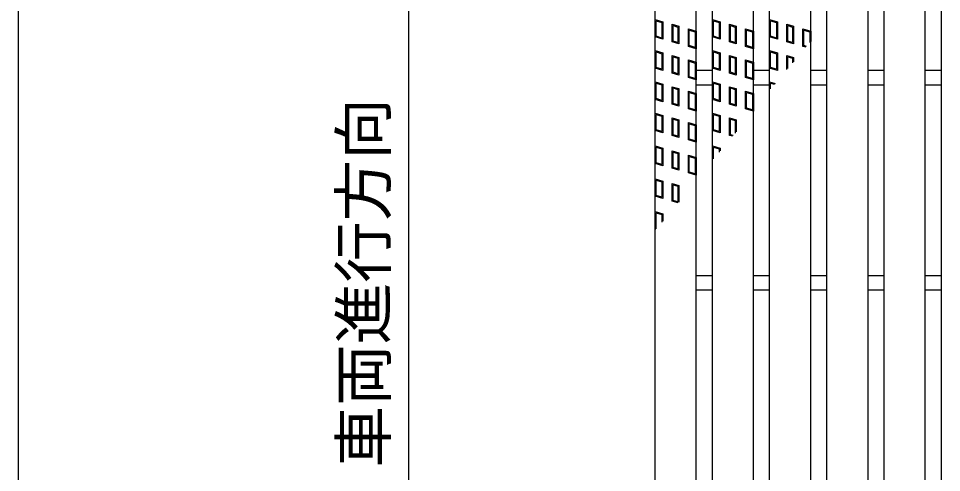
# Model space of a CAD drawing. Units: millimetres, scale not verified. Extents: x -1820 to 1731, y -1282 to 1054.
# Drawn here: x -1729 to -1279.5, y 66 to 287.3 of the extents above; entities that cross this region are included whole.
import ezdxf
from ezdxf.enums import TextEntityAlignment as Align

# ---------------------------------------------------------------- set-up
doc = ezdxf.new("R2010")
doc.units = ezdxf.units.MM
doc.header["$LTSCALE"] = 10
for name, color, linetype, lineweight in [('0_2', 150, 'Continuous', 25), ('16', 3, 'Continuous', 25), ('22', 2, 'Continuous', 25)]:
    doc.layers.add(name, color=color, linetype=linetype, lineweight=lineweight)
doc.styles.add('ベクトル', font='')
doc.styles.get('ベクトル').set_extended_font_data('ベクトル')

msp = doc.modelspace()

# ---------------------------------------------------------------- linework, layer by layer
at = {"layer": '0_2'}
msp.add_line((-1729, -1146.5), (-1729, 1053.5), dxfattribs=at)
at = {"layer": '16'}
for p, q in [((-1419, -137), (-1419, 454)), ((-1399, -137), (-1399, 454)), ((-1391.1, -137), (-1391.1, 454)), ((-1371.1, -137), (-1371.1, 454)), ((-1363.2, -137), (-1363.2, 454)), ((-1343.2, -137), (-1343.2, 454)), ((-1335.3, -137), (-1335.3, 454)), ((-1315.3, -137), (-1315.3, 454)), ((-1307.4, -137), (-1307.4, 454)), ((-1287.4, -137), (-1287.4, 454)), ((-1279.5, -137), (-1279.5, 454)), ((-1419, 286.8), (-1415.2, 285.66)), ((-1419, 278.25), (-1419, 286.8)), ((-1418.52, 286.16), (-1415.67, 285.31)), ((-1418.52, 278.6), (-1418.52, 286.16)), ((-1415.67, 285.31), (-1415.67, 277.75)), ((-1415.2, 285.66), (-1415.2, 277.11)), ((-1410.61, 284.43), (-1407.38, 283.47)), ((-1410.61, 275.88), (-1410.61, 284.43)), ((-1410.14, 283.8), (-1407.86, 283.11)), ((-1410.14, 276.24), (-1410.14, 283.8)), ((-1407.38, 283.47), (-1407.38, 274.92)), ((-1391.1, 286.8), (-1387.3, 285.66)), ((-1391.1, 278.25), (-1391.1, 286.8)), ((-1390.62, 286.16), (-1387.77, 285.31)), ((-1390.62, 278.6), (-1390.62, 286.16)), ((-1387.77, 285.31), (-1387.77, 277.75)), ((-1387.3, 285.66), (-1387.3, 277.11)), ((-1382.71, 284.43), (-1379.48, 283.47)), ((-1382.71, 275.88), (-1382.71, 284.43)), ((-1382.24, 283.8), (-1379.96, 283.11)), ((-1382.24, 276.24), (-1382.24, 283.8)), ((-1379.48, 283.47), (-1379.48, 274.92)), ((-1363.2, 286.8), (-1359.4, 285.66)), ((-1363.2, 278.25), (-1363.2, 286.8)), ((-1362.72, 286.16), (-1359.87, 285.31)), ((-1362.72, 278.6), (-1362.72, 286.16)), ((-1359.87, 285.31), (-1359.87, 277.75)), ((-1359.4, 285.66), (-1359.4, 277.11)), ((-1354.81, 284.43), (-1351.58, 283.47)), ((-1354.81, 275.88), (-1354.81, 284.43)), ((-1354.34, 283.8), (-1352.06, 283.11)), ((-1354.34, 276.24), (-1354.34, 283.8)), ((-1351.58, 283.47), (-1351.58, 274.92)), ((-1407.86, 283.11), (-1407.86, 275.55)), ((-1402.8, 282.24), (-1399, 281.1)), ((-1402.8, 273.69), (-1402.8, 282.24)), ((-1402.32, 281.6), (-1399.47, 280.75)), ((-1402.32, 274.04), (-1402.32, 281.6)), ((-1399.47, 280.75), (-1399.47, 273.19)), ((-1399, 281.1), (-1399, 272.55)), ((-1379.96, 283.11), (-1379.96, 275.55)), ((-1374.9, 282.24), (-1371.1, 281.1)), ((-1374.9, 273.69), (-1374.9, 282.24)), ((-1374.42, 281.6), (-1371.57, 280.75)), ((-1374.42, 274.04), (-1374.42, 281.6)), ((-1371.57, 280.75), (-1371.57, 273.19)), ((-1371.1, 281.1), (-1371.1, 272.55)), ((-1352.06, 283.11), (-1352.06, 275.55)), ((-1347, 282.24), (-1343.2, 281.1)), ((-1347, 273.69), (-1347, 282.24)), ((-1346.52, 281.6), (-1343.67, 280.75)), ((-1346.52, 274.04), (-1346.52, 281.6)), ((-1343.67, 280.75), (-1343.67, 275.52)), ((-1343.2, 281.1), (-1343.2, 276.08)), ((-1415.2, 277.11), (-1419, 278.25)), ((-1415.67, 277.75), (-1418.52, 278.6)), ((-1407.38, 274.92), (-1410.61, 275.88)), ((-1407.86, 275.55), (-1410.14, 276.24)), ((-1387.3, 277.11), (-1391.1, 278.25)), ((-1387.77, 277.75), (-1390.62, 278.6)), ((-1379.48, 274.92), (-1382.71, 275.88)), ((-1379.96, 275.55), (-1382.24, 276.24)), ((-1359.4, 277.11), (-1363.2, 278.25)), ((-1359.87, 277.75), (-1362.72, 278.6)), ((-1351.58, 274.92), (-1354.81, 275.88)), ((-1352.06, 275.55), (-1354.34, 276.24)), ((-1419, 271.6), (-1415.2, 270.46)), ((-1419, 263.05), (-1419, 271.6)), ((-1418.52, 270.96), (-1415.67, 270.11)), ((-1418.52, 263.4), (-1418.52, 270.96)), ((-1415.67, 270.11), (-1415.67, 262.55)), ((-1415.2, 270.46), (-1415.2, 261.91)), ((-1399, 272.55), (-1402.8, 273.69)), ((-1399.47, 273.19), (-1402.32, 274.04)), ((-1391.1, 271.6), (-1387.3, 270.46)), ((-1391.1, 263.05), (-1391.1, 271.6)), ((-1390.62, 270.96), (-1387.77, 270.11)), ((-1390.62, 263.4), (-1390.62, 270.96)), ((-1387.77, 270.11), (-1387.77, 262.55)), ((-1387.3, 270.46), (-1387.3, 261.91)), ((-1371.1, 272.55), (-1374.9, 273.69)), ((-1371.57, 273.19), (-1374.42, 274.04)), ((-1363.2, 271.6), (-1359.4, 270.46)), ((-1363.2, 263.05), (-1363.2, 271.6)), ((-1362.72, 270.96), (-1359.87, 270.11)), ((-1362.72, 263.4), (-1362.72, 270.96)), ((-1359.87, 270.11), (-1359.87, 262.55)), ((-1359.4, 270.46), (-1359.4, 261.91)), ((-1345.58, 273.27), (-1347, 273.69)), ((-1345.25, 273.66), (-1346.52, 274.04)), ((-1410.61, 269.23), (-1407.38, 268.27)), ((-1410.61, 260.68), (-1410.61, 269.23)), ((-1410.14, 268.6), (-1407.86, 267.91)), ((-1410.14, 261.04), (-1410.14, 268.6)), ((-1407.86, 267.91), (-1407.86, 260.35)), ((-1407.38, 268.27), (-1407.38, 259.72)), ((-1402.8, 267.04), (-1399, 265.9)), ((-1402.8, 258.49), (-1402.8, 267.04)), ((-1402.32, 266.4), (-1399.47, 265.55)), ((-1402.32, 258.84), (-1402.32, 266.4)), ((-1399.47, 265.55), (-1399.47, 257.99)), ((-1399, 265.9), (-1399, 257.35)), ((-1382.71, 269.23), (-1379.48, 268.27)), ((-1382.71, 260.68), (-1382.71, 269.23)), ((-1382.24, 268.6), (-1379.96, 267.91)), ((-1382.24, 261.04), (-1382.24, 268.6)), ((-1379.96, 267.91), (-1379.96, 260.35)), ((-1379.48, 268.27), (-1379.48, 259.72)), ((-1374.9, 267.04), (-1371.1, 265.9)), ((-1374.9, 258.49), (-1374.9, 267.04)), ((-1374.42, 266.4), (-1371.57, 265.55)), ((-1374.42, 258.84), (-1374.42, 266.4)), ((-1371.57, 265.55), (-1371.57, 257.99)), ((-1371.1, 265.9), (-1371.1, 257.35)), ((-1354.81, 269.23), (-1351.58, 268.27)), ((-1354.81, 262.35), (-1354.81, 269.23)), ((-1354.34, 268.6), (-1352.06, 267.91)), ((-1354.34, 262.91), (-1354.34, 268.6)), ((-1352.06, 267.91), (-1352.06, 265.61)), ((-1351.58, 268.27), (-1351.58, 266.17)), ((-1415.2, 261.91), (-1419, 263.05)), ((-1415.67, 262.55), (-1418.52, 263.4)), ((-1407.86, 260.35), (-1410.14, 261.04)), ((-1399, 262), (-1391.1, 262)), ((-1387.3, 261.91), (-1391.1, 263.05)), ((-1387.77, 262.55), (-1390.62, 263.4)), ((-1379.96, 260.35), (-1382.24, 261.04)), ((-1371.1, 262), (-1363.2, 262)), ((-1359.4, 261.91), (-1363.2, 263.05)), ((-1359.87, 262.55), (-1362.72, 263.4)), ((-1343.2, 262), (-1335.3, 262)), ((-1315.3, 262), (-1307.4, 262)), ((-1287.4, 262), (-1279.5, 262)), ((-1419, 256.4), (-1415.2, 255.26)), ((-1419, 247.85), (-1419, 256.4)), ((-1407.38, 259.72), (-1410.61, 260.68)), ((-1399, 257.35), (-1402.8, 258.49)), ((-1399.47, 257.99), (-1402.32, 258.84)), ((-1391.1, 256.4), (-1387.3, 255.26)), ((-1391.1, 247.85), (-1391.1, 256.4)), ((-1379.48, 259.72), (-1382.71, 260.68)), ((-1371.1, 257.35), (-1374.9, 258.49)), ((-1371.57, 257.99), (-1374.42, 258.84)), ((-1363.2, 256.4), (-1360.53, 255.6)), ((-1363.2, 252.44), (-1363.2, 256.4)), ((-1418.52, 255.76), (-1415.67, 254.91)), ((-1418.52, 248.2), (-1418.52, 255.76)), ((-1415.67, 254.91), (-1415.67, 247.35)), ((-1415.2, 255.26), (-1415.2, 246.71)), ((-1410.61, 254.03), (-1407.38, 253.07)), ((-1410.61, 245.48), (-1410.61, 254.03)), ((-1410.14, 253.4), (-1407.86, 252.71)), ((-1410.14, 245.84), (-1410.14, 253.4)), ((-1407.86, 252.71), (-1407.86, 245.15)), ((-1407.38, 253.07), (-1407.38, 244.52)), ((-1402.8, 251.84), (-1399, 250.7)), ((-1402.8, 243.29), (-1402.8, 251.84)), ((-1399, 255), (-1391.1, 255)), ((-1390.62, 255.76), (-1387.77, 254.91)), ((-1390.62, 248.2), (-1390.62, 255.76)), ((-1387.77, 254.91), (-1387.77, 247.35)), ((-1387.3, 255.26), (-1387.3, 246.71)), ((-1382.71, 254.03), (-1379.48, 253.07)), ((-1382.71, 245.48), (-1382.71, 254.03)), ((-1382.24, 253.4), (-1379.96, 252.71)), ((-1382.24, 245.84), (-1382.24, 253.4)), ((-1379.96, 252.71), (-1379.96, 245.15)), ((-1379.48, 253.07), (-1379.48, 244.52)), ((-1374.9, 251.84), (-1371.1, 250.7)), ((-1374.9, 243.29), (-1374.9, 251.84)), ((-1371.1, 255), (-1363.2, 255)), ((-1362.72, 255.76), (-1360.86, 255.2)), ((-1362.72, 253), (-1362.72, 255.76)), ((-1343.2, 255), (-1335.3, 255)), ((-1315.3, 255), (-1307.4, 255)), ((-1287.4, 255), (-1279.5, 255)), ((-1415.2, 246.71), (-1419, 247.85)), ((-1415.67, 247.35), (-1418.52, 248.2)), ((-1402.32, 251.2), (-1399.47, 250.35)), ((-1402.32, 243.64), (-1402.32, 251.2)), ((-1399.47, 250.35), (-1399.47, 242.79)), ((-1399, 250.7), (-1399, 242.15)), ((-1387.3, 246.71), (-1391.1, 247.85)), ((-1387.77, 247.35), (-1390.62, 248.2)), ((-1374.42, 251.2), (-1371.57, 250.35)), ((-1374.42, 243.64), (-1374.42, 251.2)), ((-1371.57, 250.35), (-1371.57, 242.79)), ((-1371.1, 250.7), (-1371.1, 242.15)), ((-1407.38, 244.52), (-1410.61, 245.48)), ((-1407.86, 245.15), (-1410.14, 245.84)), ((-1399, 242.15), (-1402.8, 243.29)), ((-1399.47, 242.79), (-1402.32, 243.64)), ((-1379.48, 244.52), (-1382.71, 245.48)), ((-1379.96, 245.15), (-1382.24, 245.84)), ((-1371.1, 242.15), (-1374.9, 243.29)), ((-1371.57, 242.79), (-1374.42, 243.64)), ((-1419, 241.2), (-1415.2, 240.06)), ((-1419, 232.65), (-1419, 241.2)), ((-1418.52, 240.56), (-1415.67, 239.71)), ((-1418.52, 233), (-1418.52, 240.56)), ((-1415.67, 239.71), (-1415.67, 232.15)), ((-1415.2, 240.06), (-1415.2, 231.51)), ((-1410.61, 238.83), (-1407.38, 237.87)), ((-1410.61, 230.28), (-1410.61, 238.83)), ((-1391.1, 241.2), (-1387.3, 240.06)), ((-1391.1, 232.65), (-1391.1, 241.2)), ((-1390.62, 240.56), (-1387.77, 239.71)), ((-1390.62, 233), (-1390.62, 240.56)), ((-1387.77, 239.71), (-1387.77, 232.15)), ((-1387.3, 240.06), (-1387.3, 231.51)), ((-1382.71, 238.83), (-1379.48, 237.87)), ((-1382.71, 230.28), (-1382.71, 238.83)), ((-1410.14, 238.2), (-1407.86, 237.51)), ((-1410.14, 230.64), (-1410.14, 238.2)), ((-1407.86, 237.51), (-1407.86, 229.95)), ((-1407.38, 237.87), (-1407.38, 229.32)), ((-1402.8, 236.64), (-1399, 235.5)), ((-1402.8, 228.09), (-1402.8, 236.64)), ((-1402.32, 236), (-1399.47, 235.15)), ((-1402.32, 228.44), (-1402.32, 236)), ((-1399.47, 235.15), (-1399.47, 227.59)), ((-1399, 235.5), (-1399, 226.95)), ((-1382.24, 238.2), (-1379.96, 237.51)), ((-1382.24, 230.64), (-1382.24, 238.2)), ((-1379.96, 237.51), (-1379.96, 231.44)), ((-1379.48, 237.87), (-1379.48, 232)), ((-1415.2, 231.51), (-1419, 232.65)), ((-1415.67, 232.15), (-1418.52, 233)), ((-1407.38, 229.32), (-1410.61, 230.28)), ((-1407.86, 229.95), (-1410.14, 230.64)), ((-1387.3, 231.51), (-1391.1, 232.65)), ((-1387.77, 232.15), (-1390.62, 233)), ((-1381.29, 229.86), (-1382.71, 230.28)), ((-1380.96, 230.25), (-1382.24, 230.64)), ((-1419, 225.2), (-1415.2, 224.06)), ((-1419, 216.65), (-1419, 225.2)), ((-1399, 226.95), (-1402.8, 228.09)), ((-1399.47, 227.59), (-1402.32, 228.44)), ((-1391.1, 225.2), (-1387.3, 224.06)), ((-1391.1, 218.26), (-1391.1, 225.2)), ((-1418.52, 224.56), (-1415.67, 223.71)), ((-1418.52, 217), (-1418.52, 224.56)), ((-1415.67, 223.71), (-1415.67, 216.15)), ((-1415.2, 224.06), (-1415.2, 215.51)), ((-1410.61, 222.83), (-1407.38, 221.87)), ((-1410.61, 214.28), (-1410.61, 222.83)), ((-1410.14, 222.2), (-1407.86, 221.51)), ((-1410.14, 214.64), (-1410.14, 222.2)), ((-1407.86, 221.51), (-1407.86, 213.95)), ((-1407.38, 221.87), (-1407.38, 213.32)), ((-1402.8, 220.64), (-1399, 219.5)), ((-1402.8, 212.09), (-1402.8, 220.64)), ((-1390.62, 224.56), (-1387.77, 223.71)), ((-1390.62, 218.83), (-1390.62, 224.56)), ((-1387.77, 223.71), (-1387.77, 222.2)), ((-1387.3, 224.06), (-1387.3, 222.76)), ((-1415.2, 215.51), (-1419, 216.65)), ((-1415.67, 216.15), (-1418.52, 217)), ((-1402.32, 220), (-1399.47, 219.15)), ((-1402.32, 212.44), (-1402.32, 220)), ((-1399.47, 219.15), (-1399.47, 211.59)), ((-1399, 219.5), (-1399, 210.95)), ((-1407.38, 213.32), (-1410.61, 214.28)), ((-1407.86, 213.95), (-1410.14, 214.64)), ((-1399, 210.95), (-1402.8, 212.09)), ((-1399.47, 211.59), (-1402.32, 212.44)), ((-1419, 209.2), (-1415.2, 208.06)), ((-1419, 200.65), (-1419, 209.2)), ((-1418.52, 208.56), (-1415.67, 207.71)), ((-1418.52, 201), (-1418.52, 208.56)), ((-1415.67, 207.71), (-1415.67, 200.15)), ((-1415.2, 208.06), (-1415.2, 199.51)), ((-1410.61, 206.83), (-1407.38, 205.87)), ((-1410.61, 198.28), (-1410.61, 206.83)), ((-1410.14, 206.2), (-1407.86, 205.51)), ((-1410.14, 198.64), (-1410.14, 206.2)), ((-1407.86, 205.51), (-1407.86, 197.95)), ((-1407.38, 205.87), (-1407.38, 197.83)), ((-1415.2, 199.51), (-1419, 200.65)), ((-1415.67, 200.15), (-1418.52, 201)), ((-1407.73, 197.42), (-1410.61, 198.28)), ((-1407.86, 197.95), (-1410.14, 198.64)), ((-1419, 193.2), (-1415.2, 192.06)), ((-1419, 184.65), (-1419, 193.2)), ((-1418.52, 192.56), (-1415.67, 191.71)), ((-1418.52, 185), (-1418.52, 192.56)), ((-1415.67, 191.71), (-1415.67, 188.02)), ((-1415.2, 192.06), (-1415.2, 188.58)), ((-1418.62, 184.54), (-1419, 184.65)), ((-1418.29, 184.93), (-1418.52, 185)), ((-1399, 162), (-1391.1, 162)), ((-1371.1, 162), (-1363.2, 162)), ((-1343.2, 162), (-1335.3, 162)), ((-1315.3, 162), (-1307.4, 162)), ((-1287.4, 162), (-1279.5, 162)), ((-1399, 155), (-1391.1, 155)), ((-1371.1, 155), (-1363.2, 155)), ((-1343.2, 155), (-1335.3, 155)), ((-1315.3, 155), (-1307.4, 155)), ((-1287.4, 155), (-1279.5, 155))]:
    msp.add_line(p, q, dxfattribs=at)
at = {"layer": '22', "color": 4}
msp.add_line((-1539, 308.5), (-1539, 8.5), dxfattribs=at)

# ---------------------------------------------------------------- texts
at = {"layer": '22', "style": 'ベクトル'}
msp.add_text('車両進行方向', height=21.99, rotation=90, dxfattribs=at).set_placement((-1561, 68.5), align=Align.MIDDLE_LEFT)

doc.saveas('drawing.dxf')
